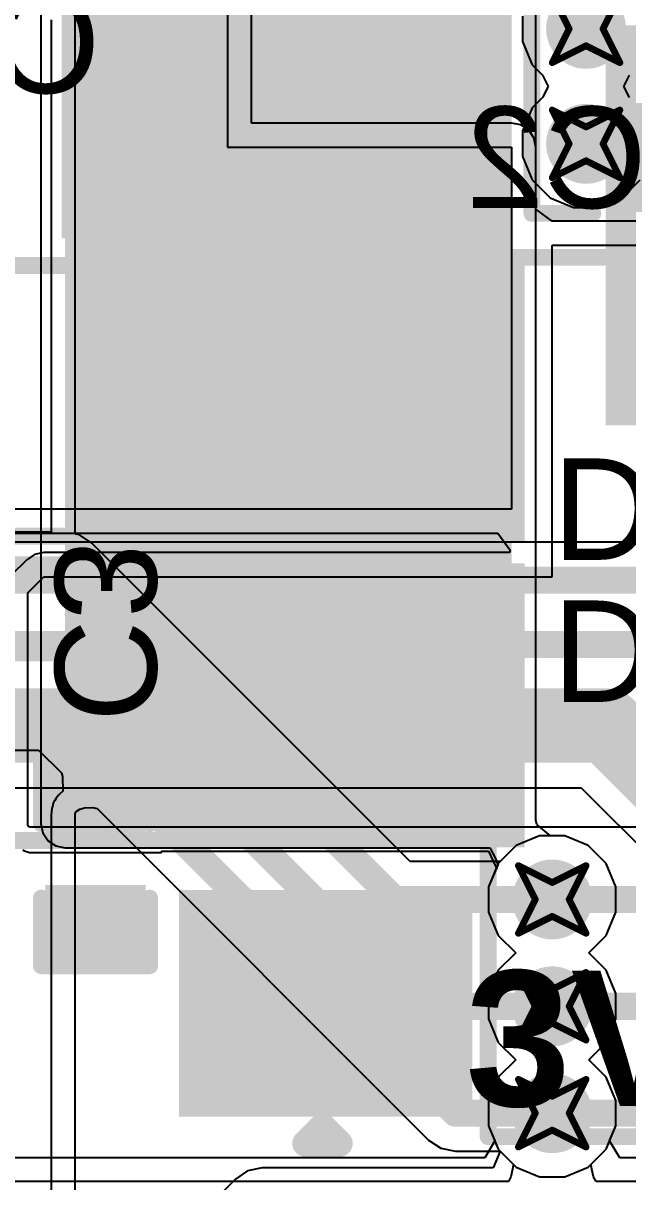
# Model space of a CAD drawing. Header units: inches. Extents: x -6 to 430, y 0 to 90.
# Drawn here: x 35.09 to 39.63, y 34.49 to 43.19 of the extents above; entities that cross this region are included whole.
import ezdxf

# ---------------------------------------------------------------- set-up
doc = ezdxf.new("R2010")
doc.units = ezdxf.units.IN
for name, color, linetype in [('Bottom Layer', 5, 'Continuous'), ('Bottom Overlay', 54, 'Continuous'), ('Bottom Paste', 16, 'Continuous'), ('Bottom Solder', 6, 'Continuous'), ('Drill Drawing', 1, 'Continuous'), ('Layer 1', 16, 'Continuous'), ('Layer 2', 76, 'Continuous'), ('Top Layer', 1, 'Continuous'), ('Top Overlay', 2, 'Continuous'), ('Top Paste', 8, 'Continuous'), ('Top Solder', 216, 'Continuous'), ('Via Holes', 16, 'Continuous')]:
    doc.layers.add(name, color=color, linetype=linetype)
doc.styles.add('Arial', font='', dxfattribs={"height": 0.2})
doc.styles.add('Arial_Bold', font='', dxfattribs={"height": 0.2})
doc.styles.get('Arial').set_extended_font_data('Arial')
doc.styles.get('Arial_Bold').set_extended_font_data('Arial', bold=True)

msp = doc.modelspace()

# ---------------------------------------------------------------- hatches: boundary and pattern name
at = {"layer": 'Bottom Layer'}
h = msp.add_hatch(color=5, dxfattribs=at)
edge = h.paths.add_edge_path()
edge.add_arc((39.316, 43.1464), 0.3, 0, 360)
for points in [[(36.0394, 42.5495), (36.0394, 43.1845), (36.4966, 43.1845), (36.4966, 42.5495)], [(36.9792, 42.5495), (36.9792, 43.1845), (37.4364, 43.1845), (37.4364, 42.5495)], [(36.3602, 39.6786), (36.3602, 41.1786), (38.3602, 41.1786), (38.3602, 39.6786)], [(36.3602, 37.3786), (36.3602, 38.8786), (38.3602, 38.8786), (38.3602, 37.3786)], [(35.3155, 37.5965), (35.9505, 37.5965), (35.9505, 37.1393), (35.3155, 37.1393)], [(35.3155, 36.6567), (35.9505, 36.6567), (35.9505, 36.1995), (35.3155, 36.1995)], [(36.3602, 35.0786), (36.3602, 36.5786), (38.3602, 36.5786), (38.3602, 35.0786)]]:
    msp.add_hatch(color=5, dxfattribs=at).paths.add_polyline_path(points)
h = msp.add_hatch(color=5, dxfattribs=at)
edge = h.paths.add_edge_path()
edge.add_arc((39.316, 42.2828), 0.3, 0, 360)
h = msp.add_hatch(color=5, dxfattribs=at)
edge = h.paths.add_edge_path()
edge.add_arc((39.062, 36.6084), 0.3, 0, 360)
h = msp.add_hatch(color=5, dxfattribs=at)
edge = h.paths.add_edge_path()
edge.add_arc((39.062, 35.8058), 0.3, 0, 360)
h = msp.add_hatch(color=5, dxfattribs=at)
edge = h.paths.add_edge_path()
edge.add_arc((39.062, 35.0032), 0.3, 0, 360)
at = {"layer": 'Bottom Paste'}
for points in [[(36.0394, 42.5495), (36.0394, 43.1845), (36.4966, 43.1845), (36.4966, 42.5495)], [(36.9792, 42.5495), (36.9792, 43.1845), (37.4364, 43.1845), (37.4364, 42.5495)], [(36.3602, 39.6786), (36.3602, 41.1786), (38.3602, 41.1786), (38.3602, 39.6786)], [(36.3602, 37.3786), (36.3602, 38.8786), (38.3602, 38.8786), (38.3602, 37.3786)], [(35.3155, 37.5965), (35.9505, 37.5965), (35.9505, 37.1393), (35.3155, 37.1393)], [(35.3155, 36.6567), (35.9505, 36.6567), (35.9505, 36.1995), (35.3155, 36.1995)], [(36.3602, 35.0786), (36.3602, 36.5786), (38.3602, 36.5786), (38.3602, 35.0786)]]:
    msp.add_hatch(color=16, dxfattribs=at).paths.add_polyline_path(points)
at = {"layer": 'Bottom Solder'}
for points in [[(35.9794, 42.4895), (35.9794, 43.2445), (36.5566, 43.2445), (36.5566, 42.4895)], [(36.9192, 42.4895), (36.9192, 43.2445), (37.4964, 43.2445), (37.4964, 42.4895)], [(36.2586, 39.577), (36.2586, 41.2802), (38.4618, 41.2802), (38.4618, 39.577)], [(36.2586, 37.277), (36.2586, 38.9802), (38.4618, 38.9802), (38.4618, 37.277)], [(35.2555, 37.6565), (36.0105, 37.6565), (36.0105, 37.0793), (35.2555, 37.0793)], [(35.2555, 36.7167), (36.0105, 36.7167), (36.0105, 36.1395), (35.2555, 36.1395)], [(36.2586, 34.977), (36.2586, 36.6802), (38.4618, 36.6802), (38.4618, 34.977)]]:
    msp.add_hatch(color=6, dxfattribs=at).paths.add_polyline_path(points)
at = {"layer": 'Layer 1'}
h = msp.add_hatch(color=16, dxfattribs=at)
edge = h.paths.add_edge_path()
edge.add_arc((39.316, 43.1464), 0.3, 0, 360)
h = msp.add_hatch(color=16, dxfattribs=at)
edge = h.paths.add_edge_path()
edge.add_arc((39.316, 42.2828), 0.3, 0, 360)
h = msp.add_hatch(color=16, dxfattribs=at)
edge = h.paths.add_edge_path()
edge.add_arc((39.062, 36.6084), 0.3, 0, 360)
h = msp.add_hatch(color=16, dxfattribs=at)
edge = h.paths.add_edge_path()
edge.add_arc((39.062, 35.8058), 0.3, 0, 360)
h = msp.add_hatch(color=16, dxfattribs=at)
edge = h.paths.add_edge_path()
edge.add_arc((39.062, 35.0032), 0.3, 0, 360)
at = {"layer": 'Layer 2'}
h = msp.add_hatch(color=76, dxfattribs=at)
edge = h.paths.add_edge_path()
edge.add_arc((39.316, 43.1464), 0.3, 0, 360)
h = msp.add_hatch(color=76, dxfattribs=at)
edge = h.paths.add_edge_path()
edge.add_arc((39.316, 42.2828), 0.3, 0, 360)
h = msp.add_hatch(color=76, dxfattribs=at)
edge = h.paths.add_edge_path()
edge.add_arc((39.062, 36.6084), 0.3, 0, 360)
h = msp.add_hatch(color=76, dxfattribs=at)
edge = h.paths.add_edge_path()
edge.add_arc((39.062, 35.8058), 0.3, 0, 360)
h = msp.add_hatch(color=76, dxfattribs=at)
edge = h.paths.add_edge_path()
edge.add_arc((39.062, 35.0032), 0.3, 0, 360)
at = {"layer": 'Top Layer'}
for points in [[(35.4044, 37.1774), (38.7572, 37.1774), (38.7572, 43.4258), (35.4044, 43.4258)], [(38.5796, 43.4026), (38.5796, 41.6226), (35.4296, 41.6226), (35.4296, 43.4026)], [(41.9638, 40.2706), (39.5638, 40.2706), (39.5638, 43.0706), (41.9638, 43.0706)], [(36.2539, 41.0524), (37.6539, 41.0524), (37.6539, 39.6524), (36.2539, 39.6524)], [(36.2538, 38.7664), (37.6538, 38.7664), (37.6538, 37.3664), (36.2538, 37.3664)]]:
    msp.add_hatch(color=1, dxfattribs=at).paths.add_polyline_path(points)
h = msp.add_hatch(color=1, dxfattribs=at)
edge = h.paths.add_edge_path()
edge.add_arc((39.316, 43.1464), 0.3, 0, 360)
h = msp.add_hatch(color=1, dxfattribs=at)
edge = h.paths.add_edge_path()
edge.add_arc((39.316, 42.2828), 0.3, 0, 360)
h = msp.add_hatch(color=1, dxfattribs=at)
edge = h.paths.add_edge_path()
edge.add_arc((39.062, 36.6084), 0.3, 0, 360)
h = msp.add_hatch(color=1, dxfattribs=at)
edge = h.paths.add_edge_path()
edge.add_arc((39.062, 35.8058), 0.3, 0, 360)
h = msp.add_hatch(color=1, dxfattribs=at)
edge = h.paths.add_edge_path()
edge.add_arc((39.062, 35.0032), 0.3, 0, 360)
at = {"layer": 'Top Overlay'}
for points in [[(37.8398, 41.4192), (36.1888, 41.4192), (36.1888, 41.1144), (37.8398, 41.1144)], [(38.8558, 41.4192), (37.7128, 41.4192), (37.7128, 39.2856), (38.8558, 39.2856)], [(37.8398, 39.5904), (36.1888, 39.5904), (36.1888, 39.2856), (37.8398, 39.2856)], [(37.8398, 39.1332), (36.1888, 39.1332), (36.1888, 38.8284), (37.8398, 38.8284)], [(38.8558, 39.1332), (37.7128, 39.1332), (37.7128, 36.9996), (38.8558, 36.9996)], [(37.8398, 37.3044), (36.1888, 37.3044), (36.1888, 36.9996), (37.8398, 36.9996)]]:
    msp.add_hatch(color=2, dxfattribs=at).paths.add_polyline_path(points)
at = {"layer": 'Top Paste'}
for points in [[(38.5796, 43.4026), (38.5796, 41.6226), (35.4296, 41.6226), (35.4296, 43.4026)], [(41.9638, 40.2706), (39.5638, 40.2706), (39.5638, 43.0706), (41.9638, 43.0706)], [(36.2539, 41.0524), (37.6539, 41.0524), (37.6539, 39.6524), (36.2539, 39.6524)], [(36.2538, 38.7664), (37.6538, 38.7664), (37.6538, 37.3664), (36.2538, 37.3664)]]:
    msp.add_hatch(color=8, dxfattribs=at).paths.add_polyline_path(points)
at = {"layer": 'Top Solder'}
for points in [[(38.6296, 43.4526), (38.6296, 41.5726), (35.3796, 41.5726), (35.3796, 43.4526)], [(42.0654, 40.169), (39.4622, 40.169), (39.4622, 43.1722), (42.0654, 43.1722)], [(36.1523, 41.154), (37.7555, 41.154), (37.7555, 39.5508), (36.1523, 39.5508)], [(36.1522, 38.868), (37.7554, 38.868), (37.7554, 37.2648), (36.1522, 37.2648)]]:
    msp.add_hatch(color=216, dxfattribs=at).paths.add_polyline_path(points)
at = {"layer": 'Via Holes'}
h = msp.add_hatch(color=7, dxfattribs=at)
edge = h.paths.add_edge_path()
edge.add_arc((39.316, 43.1464), 0.15, 0, 360)
h = msp.add_hatch(color=7, dxfattribs=at)
edge = h.paths.add_edge_path()
edge.add_arc((39.316, 42.2828), 0.15, 0, 360)
h = msp.add_hatch(color=7, dxfattribs=at)
edge = h.paths.add_edge_path()
edge.add_arc((39.062, 36.6084), 0.15, 0, 360)
h = msp.add_hatch(color=7, dxfattribs=at)
edge = h.paths.add_edge_path()
edge.add_arc((39.062, 35.8058), 0.15, 0, 360)
h = msp.add_hatch(color=7, dxfattribs=at)
edge = h.paths.add_edge_path()
edge.add_arc((39.062, 35.0032), 0.15, 0, 360)

# ---------------------------------------------------------------- linework, layer by layer
at = {"layer": 'Bottom Layer'}
for p, q in [((36.6236, 49.741), (36.6236, 42.2574)), ((36.8049, 42.4387), (36.8049, 44.8016)), ((38.7572, 42.4387), (36.8049, 42.4387)), ((38.8266, 42.4249), (38.7572, 42.4387)), ((38.8854, 42.3856), (38.8266, 42.4249)), ((38.9247, 42.3268), (38.8854, 42.3856)), ((38.9385, 42.2574), (38.9247, 42.3268)), ((36.6236, 42.2574), (38.7572, 42.2574)), ((38.7572, 42.2574), (38.7572, 39.5396)), ((38.9385, 41.7932), (38.9385, 42.2574)), ((39.062, 41.7021), (38.9385, 41.7932)), ((42.0677, 41.7021), (39.062, 41.7021)), ((39.062, 39.0316), (39.062, 41.5208)), ((39.062, 41.5208), (44.741, 41.5208)), ((38.7572, 39.5396), (31.9754, 39.5396)), ((31.9754, 39.3583), (38.6546, 39.3583)), ((38.6546, 39.3583), (38.7465, 39.2313)), ((35.1164, 39.1598), (34.9968, 39.0402)), ((35.1752, 39.1991), (35.1164, 39.1598)), ((35.2446, 39.2129), (35.1752, 39.1991)), ((38.7404, 39.2129), (35.2446, 39.2129)), ((38.7465, 39.2313), (38.7404, 39.2129)), ((35.125, 38.912), (35.2446, 39.0316)), ((35.2446, 39.0316), (38.7404, 39.0316)), ((38.7404, 39.0316), (39.062, 39.0316)), ((35.125, 37.1699), (35.125, 38.912)), ((35.128, 37.155), (35.125, 37.1699)), ((35.1429, 37.152), (35.128, 37.155)), ((41.729, 37.152), (35.1429, 37.152)), ((35.0836, 36.9809), (35.0926, 36.9772)), ((35.0926, 36.9772), (35.1377, 36.9615)), ((35.1377, 36.9615), (35.1377, 36.9615)), ((35.1377, 36.9615), (36.1283, 36.9615)), ((36.1283, 36.9615), (36.1283, 36.9707)), ((36.1283, 36.9707), (38.5827, 36.9707)), ((38.5827, 36.9707), (38.6423, 36.8437)), ((38.6423, 36.8437), (38.5842, 36.7034)), ((38.5842, 36.7034), (38.5842, 36.5134)), ((38.5842, 36.5134), (38.6569, 36.3378)), ((38.6569, 36.3378), (38.7876, 36.2071)), ((38.7876, 36.2071), (38.6569, 36.0765)), ((38.6569, 36.0765), (38.5842, 35.9008)), ((38.5842, 35.9008), (38.5842, 35.7108)), ((38.5842, 35.7108), (38.6569, 35.5351)), ((38.6569, 35.5351), (38.7876, 35.4045)), ((38.7876, 35.4045), (38.6569, 35.2739)), ((38.6569, 35.2739), (38.5842, 35.0982)), ((38.5842, 35.0982), (38.5842, 34.9082)), ((38.5842, 34.9082), (38.6569, 34.7325)), ((38.6704, 34.7191), (38.6178, 34.5921)), ((38.6569, 34.7325), (38.6704, 34.7191)), ((36.7752, 34.5704), (36.6828, 34.5086)), ((36.8842, 34.5921), (36.7752, 34.5704)), ((38.6178, 34.5921), (36.8842, 34.5921)), ((36.8842, 34.5921), (36.8842, 34.5921)), ((36.6828, 34.5086), (35.8875, 33.7134))]:
    msp.add_line(p, q, dxfattribs=at)
for points in [[(39.062, 36.6084, 0.2032, 0.2032, 0), (39.0621, 36.6085, 0.2032, 0.2032, 0)], [(39.0621, 36.6085, 0.2032, 0.2032, 0), (41.7899, 36.6085, 0.2032, 0.2032, 0)], [(39.062, 35.8058, 0.2032, 0.2032, 0), (41.9101, 35.8058, 0.2032, 0.2032, 0)], [(39.062, 35.0032, 0.2032, 0.2032, 0), (39.0621, 35.0033, 0.2032, 0.2032, 0)], [(39.0621, 35.0033, 0.2032, 0.2032, 0), (42.0301, 35.0033, 0.2032, 0.2032, 0)]]:
    msp.add_lwpolyline(points, format="xyseb", dxfattribs=at)
for points in [[(39.0112, 36.6084, 0.1016, 0.1016, 1), (39.1128, 36.6084, 0.1016, 0.1016, 1)], [(39.0113, 36.6085, 0.1016, 0.1016, 1), (39.1129, 36.6085, 0.1016, 0.1016, 1)], [(39.0113, 36.6085, 0.1016, 0.1016, 1), (39.1129, 36.6085, 0.1016, 0.1016, 1)], [(39.0112, 35.8058, 0.1016, 0.1016, 1), (39.1128, 35.8058, 0.1016, 0.1016, 1)], [(39.0112, 35.0032, 0.1016, 0.1016, 1), (39.1128, 35.0032, 0.1016, 0.1016, 1)], [(39.0113, 35.0033, 0.1016, 0.1016, 1), (39.1129, 35.0033, 0.1016, 0.1016, 1)], [(39.0113, 35.0033, 0.1016, 0.1016, 1), (39.1129, 35.0033, 0.1016, 0.1016, 1)]]:
    msp.add_lwpolyline(points, format="xyseb", close=True, dxfattribs=at)
at = {"layer": 'Bottom Overlay'}
for points in [[(35.9505, 42.4606, 0.127, 0.127, 0), (35.9505, 43.2734, 0.127, 0.127, 0)], [(37.5253, 42.4606, 0.127, 0.127, 0), (37.5253, 43.2734, 0.127, 0.127, 0)], [(35.9505, 42.4606, 0.127, 0.127, 0), (36.4585, 42.4606, 0.127, 0.127, 0)], [(37.0173, 42.4606, 0.127, 0.127, 0), (37.5253, 42.4606, 0.127, 0.127, 0)], [(38.5814, 41.4306, 0.127, 0.127, 0), (42.2136, 41.4306, 0.127, 0.127, 0)], [(38.5814, 34.8266, 0.127, 0.127, 0), (38.5814, 41.4306, 0.127, 0.127, 0)], [(35.2266, 37.1774, 0.127, 0.127, 0), (35.2266, 37.6854, 0.127, 0.127, 0)], [(35.2266, 37.6854, 0.127, 0.127, 0), (36.0394, 37.6854, 0.127, 0.127, 0)], [(36.0394, 37.1774, 0.127, 0.127, 0), (36.0394, 37.6854, 0.127, 0.127, 0)], [(35.2266, 36.1106, 0.127, 0.127, 0), (35.2266, 36.6186, 0.127, 0.127, 0)], [(36.0394, 36.1106, 0.127, 0.127, 0), (36.0394, 36.6186, 0.127, 0.127, 0)], [(35.2266, 36.1106, 0.127, 0.127, 0), (36.0394, 36.1106, 0.127, 0.127, 0)], [(37.2098, 34.7758, 0.2, 0.2, 0), (37.3368, 34.9028, 0.2, 0.2, 0)], [(37.3368, 34.9028, 0.2, 0.2, 0), (37.4638, 34.7758, 0.2, 0.2, 0)], [(37.2098, 34.7758, 0.2, 0.2, 0), (37.4638, 34.7758, 0.2, 0.2, 0)], [(38.5814, 34.8266, 0.127, 0.127, 0), (42.2136, 34.8266, 0.127, 0.127, 0)]]:
    msp.add_lwpolyline(points, format="xyseb", dxfattribs=at)
for points in [[(35.9187, 42.4606, 0.0635, 0.0635, 1), (35.9822, 42.4606, 0.0635, 0.0635, 1)], [(35.9187, 42.4606, 0.0635, 0.0635, 1), (35.9822, 42.4606, 0.0635, 0.0635, 1)], [(36.4267, 42.4606, 0.0635, 0.0635, 1), (36.4902, 42.4606, 0.0635, 0.0635, 1)], [(36.9855, 42.4606, 0.0635, 0.0635, 1), (37.049, 42.4606, 0.0635, 0.0635, 1)], [(37.4935, 42.4606, 0.0635, 0.0635, 1), (37.557, 42.4606, 0.0635, 0.0635, 1)], [(37.4935, 42.4606, 0.0635, 0.0635, 1), (37.557, 42.4606, 0.0635, 0.0635, 1)], [(38.5496, 41.4306, 0.0635, 0.0635, 1), (38.6131, 41.4306, 0.0635, 0.0635, 1)], [(38.5496, 41.4306, 0.0635, 0.0635, 1), (38.6131, 41.4306, 0.0635, 0.0635, 1)], [(35.1948, 37.6854, 0.0635, 0.0635, 1), (35.2583, 37.6854, 0.0635, 0.0635, 1)], [(35.1948, 37.6854, 0.0635, 0.0635, 1), (35.2583, 37.6854, 0.0635, 0.0635, 1)], [(36.0076, 37.6854, 0.0635, 0.0635, 1), (36.0711, 37.6854, 0.0635, 0.0635, 1)], [(36.0076, 37.6854, 0.0635, 0.0635, 1), (36.0711, 37.6854, 0.0635, 0.0635, 1)], [(35.1948, 37.1774, 0.0635, 0.0635, 1), (35.2583, 37.1774, 0.0635, 0.0635, 1)], [(36.0076, 37.1774, 0.0635, 0.0635, 1), (36.0711, 37.1774, 0.0635, 0.0635, 1)], [(35.1948, 36.6186, 0.0635, 0.0635, 1), (35.2583, 36.6186, 0.0635, 0.0635, 1)], [(36.0076, 36.6186, 0.0635, 0.0635, 1), (36.0711, 36.6186, 0.0635, 0.0635, 1)], [(35.1948, 36.1106, 0.0635, 0.0635, 1), (35.2583, 36.1106, 0.0635, 0.0635, 1)], [(35.1948, 36.1106, 0.0635, 0.0635, 1), (35.2583, 36.1106, 0.0635, 0.0635, 1)], [(36.0076, 36.1106, 0.0635, 0.0635, 1), (36.0711, 36.1106, 0.0635, 0.0635, 1)], [(36.0076, 36.1106, 0.0635, 0.0635, 1), (36.0711, 36.1106, 0.0635, 0.0635, 1)], [(37.2868, 34.9028, 0.1, 0.1, 1), (37.3868, 34.9028, 0.1, 0.1, 1)], [(37.2868, 34.9028, 0.1, 0.1, 1), (37.3868, 34.9028, 0.1, 0.1, 1)], [(37.1598, 34.7758, 0.1, 0.1, 1), (37.2598, 34.7758, 0.1, 0.1, 1)], [(37.1598, 34.7758, 0.1, 0.1, 1), (37.2598, 34.7758, 0.1, 0.1, 1)], [(37.4138, 34.7758, 0.1, 0.1, 1), (37.5138, 34.7758, 0.1, 0.1, 1)], [(37.4138, 34.7758, 0.1, 0.1, 1), (37.5138, 34.7758, 0.1, 0.1, 1)], [(38.5496, 34.8266, 0.0635, 0.0635, 1), (38.6131, 34.8266, 0.0635, 0.0635, 1)], [(38.5496, 34.8266, 0.0635, 0.0635, 1), (38.6131, 34.8266, 0.0635, 0.0635, 1)]]:
    msp.add_lwpolyline(points, format="xyseb", close=True, dxfattribs=at)
at = {"layer": 'Drill Drawing'}
for points in [[(39.062, 43.4004, 0.0508, 0.0508, 0), (39.189, 43.1464, 0.0508, 0.0508, 0)], [(39.443, 43.1464, 0.0508, 0.0508, 0), (39.57, 43.4004, 0.0508, 0.0508, 0)], [(39.062, 42.8924, 0.0508, 0.0508, 0), (39.189, 43.1464, 0.0508, 0.0508, 0)], [(39.443, 43.1464, 0.0508, 0.0508, 0), (39.57, 42.8924, 0.0508, 0.0508, 0)], [(39.062, 42.8924, 0.0508, 0.0508, 0), (39.316, 43.0194, 0.0508, 0.0508, 0)], [(39.316, 43.0194, 0.0508, 0.0508, 0), (39.57, 42.8924, 0.0508, 0.0508, 0)], [(39.062, 42.5368, 0.0508, 0.0508, 0), (39.316, 42.4098, 0.0508, 0.0508, 0)], [(39.062, 42.5368, 0.0508, 0.0508, 0), (39.189, 42.2828, 0.0508, 0.0508, 0)], [(39.316, 42.4098, 0.0508, 0.0508, 0), (39.57, 42.5368, 0.0508, 0.0508, 0)], [(39.443, 42.2828, 0.0508, 0.0508, 0), (39.57, 42.5368, 0.0508, 0.0508, 0)], [(39.062, 42.0288, 0.0508, 0.0508, 0), (39.189, 42.2828, 0.0508, 0.0508, 0)], [(39.443, 42.2828, 0.0508, 0.0508, 0), (39.57, 42.0288, 0.0508, 0.0508, 0)], [(39.062, 42.0288, 0.0508, 0.0508, 0), (39.316, 42.1558, 0.0508, 0.0508, 0)], [(39.316, 42.1558, 0.0508, 0.0508, 0), (39.57, 42.0288, 0.0508, 0.0508, 0)], [(38.808, 36.8624, 0.0508, 0.0508, 0), (39.062, 36.7354, 0.0508, 0.0508, 0)], [(38.808, 36.8624, 0.0508, 0.0508, 0), (38.935, 36.6084, 0.0508, 0.0508, 0)], [(39.062, 36.7354, 0.0508, 0.0508, 0), (39.316, 36.8624, 0.0508, 0.0508, 0)], [(39.189, 36.6084, 0.0508, 0.0508, 0), (39.316, 36.8624, 0.0508, 0.0508, 0)], [(38.808, 36.3544, 0.0508, 0.0508, 0), (38.935, 36.6084, 0.0508, 0.0508, 0)], [(39.189, 36.6084, 0.0508, 0.0508, 0), (39.316, 36.3544, 0.0508, 0.0508, 0)], [(38.808, 36.3544, 0.0508, 0.0508, 0), (39.062, 36.4814, 0.0508, 0.0508, 0)], [(39.062, 36.4814, 0.0508, 0.0508, 0), (39.316, 36.3544, 0.0508, 0.0508, 0)], [(38.808, 36.0598, 0.0508, 0.0508, 0), (39.062, 35.9328, 0.0508, 0.0508, 0)], [(38.808, 36.0598, 0.0508, 0.0508, 0), (38.935, 35.8058, 0.0508, 0.0508, 0)], [(39.062, 35.9328, 0.0508, 0.0508, 0), (39.316, 36.0598, 0.0508, 0.0508, 0)], [(39.189, 35.8058, 0.0508, 0.0508, 0), (39.316, 36.0598, 0.0508, 0.0508, 0)], [(38.808, 35.5518, 0.0508, 0.0508, 0), (38.935, 35.8058, 0.0508, 0.0508, 0)], [(39.189, 35.8058, 0.0508, 0.0508, 0), (39.316, 35.5518, 0.0508, 0.0508, 0)], [(38.808, 35.5518, 0.0508, 0.0508, 0), (39.062, 35.6788, 0.0508, 0.0508, 0)], [(39.062, 35.6788, 0.0508, 0.0508, 0), (39.316, 35.5518, 0.0508, 0.0508, 0)], [(38.808, 35.2572, 0.0508, 0.0508, 0), (39.062, 35.1302, 0.0508, 0.0508, 0)], [(38.808, 35.2572, 0.0508, 0.0508, 0), (38.935, 35.0032, 0.0508, 0.0508, 0)], [(39.062, 35.1302, 0.0508, 0.0508, 0), (39.316, 35.2572, 0.0508, 0.0508, 0)], [(39.189, 35.0032, 0.0508, 0.0508, 0), (39.316, 35.2572, 0.0508, 0.0508, 0)], [(38.808, 34.7492, 0.0508, 0.0508, 0), (38.935, 35.0032, 0.0508, 0.0508, 0)], [(39.189, 35.0032, 0.0508, 0.0508, 0), (39.316, 34.7492, 0.0508, 0.0508, 0)], [(38.808, 34.7492, 0.0508, 0.0508, 0), (39.062, 34.8762, 0.0508, 0.0508, 0)], [(39.062, 34.8762, 0.0508, 0.0508, 0), (39.316, 34.7492, 0.0508, 0.0508, 0)]]:
    msp.add_lwpolyline(points, format="xyseb", dxfattribs=at)
for points in [[(39.1763, 43.1464, 0.0254, 0.0254, 1), (39.2017, 43.1464, 0.0254, 0.0254, 1)], [(39.1763, 43.1464, 0.0254, 0.0254, 1), (39.2017, 43.1464, 0.0254, 0.0254, 1)], [(39.4303, 43.1464, 0.0254, 0.0254, 1), (39.4557, 43.1464, 0.0254, 0.0254, 1)], [(39.4303, 43.1464, 0.0254, 0.0254, 1), (39.4557, 43.1464, 0.0254, 0.0254, 1)], [(39.3033, 43.0194, 0.0254, 0.0254, 1), (39.3287, 43.0194, 0.0254, 0.0254, 1)], [(39.3033, 43.0194, 0.0254, 0.0254, 1), (39.3287, 43.0194, 0.0254, 0.0254, 1)], [(39.0493, 42.8924, 0.0254, 0.0254, 1), (39.0747, 42.8924, 0.0254, 0.0254, 1)], [(39.0493, 42.8924, 0.0254, 0.0254, 1), (39.0747, 42.8924, 0.0254, 0.0254, 1)], [(39.5573, 42.8924, 0.0254, 0.0254, 1), (39.5827, 42.8924, 0.0254, 0.0254, 1)], [(39.5573, 42.8924, 0.0254, 0.0254, 1), (39.5827, 42.8924, 0.0254, 0.0254, 1)], [(39.0493, 42.5368, 0.0254, 0.0254, 1), (39.0747, 42.5368, 0.0254, 0.0254, 1)], [(39.0493, 42.5368, 0.0254, 0.0254, 1), (39.0747, 42.5368, 0.0254, 0.0254, 1)], [(39.5573, 42.5368, 0.0254, 0.0254, 1), (39.5827, 42.5368, 0.0254, 0.0254, 1)], [(39.5573, 42.5368, 0.0254, 0.0254, 1), (39.5827, 42.5368, 0.0254, 0.0254, 1)], [(39.3033, 42.4098, 0.0254, 0.0254, 1), (39.3287, 42.4098, 0.0254, 0.0254, 1)], [(39.3033, 42.4098, 0.0254, 0.0254, 1), (39.3287, 42.4098, 0.0254, 0.0254, 1)], [(39.1763, 42.2828, 0.0254, 0.0254, 1), (39.2017, 42.2828, 0.0254, 0.0254, 1)], [(39.1763, 42.2828, 0.0254, 0.0254, 1), (39.2017, 42.2828, 0.0254, 0.0254, 1)], [(39.4303, 42.2828, 0.0254, 0.0254, 1), (39.4557, 42.2828, 0.0254, 0.0254, 1)], [(39.4303, 42.2828, 0.0254, 0.0254, 1), (39.4557, 42.2828, 0.0254, 0.0254, 1)], [(39.3033, 42.1558, 0.0254, 0.0254, 1), (39.3287, 42.1558, 0.0254, 0.0254, 1)], [(39.3033, 42.1558, 0.0254, 0.0254, 1), (39.3287, 42.1558, 0.0254, 0.0254, 1)], [(39.0493, 42.0288, 0.0254, 0.0254, 1), (39.0747, 42.0288, 0.0254, 0.0254, 1)], [(39.0493, 42.0288, 0.0254, 0.0254, 1), (39.0747, 42.0288, 0.0254, 0.0254, 1)], [(39.5573, 42.0288, 0.0254, 0.0254, 1), (39.5827, 42.0288, 0.0254, 0.0254, 1)], [(39.5573, 42.0288, 0.0254, 0.0254, 1), (39.5827, 42.0288, 0.0254, 0.0254, 1)], [(38.7953, 36.8624, 0.0254, 0.0254, 1), (38.8207, 36.8624, 0.0254, 0.0254, 1)], [(38.7953, 36.8624, 0.0254, 0.0254, 1), (38.8207, 36.8624, 0.0254, 0.0254, 1)], [(39.3033, 36.8624, 0.0254, 0.0254, 1), (39.3287, 36.8624, 0.0254, 0.0254, 1)], [(39.3033, 36.8624, 0.0254, 0.0254, 1), (39.3287, 36.8624, 0.0254, 0.0254, 1)], [(39.0493, 36.7354, 0.0254, 0.0254, 1), (39.0747, 36.7354, 0.0254, 0.0254, 1)], [(39.0493, 36.7354, 0.0254, 0.0254, 1), (39.0747, 36.7354, 0.0254, 0.0254, 1)], [(38.9223, 36.6084, 0.0254, 0.0254, 1), (38.9477, 36.6084, 0.0254, 0.0254, 1)], [(38.9223, 36.6084, 0.0254, 0.0254, 1), (38.9477, 36.6084, 0.0254, 0.0254, 1)], [(39.1763, 36.6084, 0.0254, 0.0254, 1), (39.2017, 36.6084, 0.0254, 0.0254, 1)], [(39.1763, 36.6084, 0.0254, 0.0254, 1), (39.2017, 36.6084, 0.0254, 0.0254, 1)], [(39.0493, 36.4814, 0.0254, 0.0254, 1), (39.0747, 36.4814, 0.0254, 0.0254, 1)], [(39.0493, 36.4814, 0.0254, 0.0254, 1), (39.0747, 36.4814, 0.0254, 0.0254, 1)], [(38.7953, 36.3544, 0.0254, 0.0254, 1), (38.8207, 36.3544, 0.0254, 0.0254, 1)], [(38.7953, 36.3544, 0.0254, 0.0254, 1), (38.8207, 36.3544, 0.0254, 0.0254, 1)], [(39.3033, 36.3544, 0.0254, 0.0254, 1), (39.3287, 36.3544, 0.0254, 0.0254, 1)], [(39.3033, 36.3544, 0.0254, 0.0254, 1), (39.3287, 36.3544, 0.0254, 0.0254, 1)], [(38.7953, 36.0598, 0.0254, 0.0254, 1), (38.8207, 36.0598, 0.0254, 0.0254, 1)], [(38.7953, 36.0598, 0.0254, 0.0254, 1), (38.8207, 36.0598, 0.0254, 0.0254, 1)], [(39.3033, 36.0598, 0.0254, 0.0254, 1), (39.3287, 36.0598, 0.0254, 0.0254, 1)], [(39.3033, 36.0598, 0.0254, 0.0254, 1), (39.3287, 36.0598, 0.0254, 0.0254, 1)], [(39.0493, 35.9328, 0.0254, 0.0254, 1), (39.0747, 35.9328, 0.0254, 0.0254, 1)], [(39.0493, 35.9328, 0.0254, 0.0254, 1), (39.0747, 35.9328, 0.0254, 0.0254, 1)], [(38.9223, 35.8058, 0.0254, 0.0254, 1), (38.9477, 35.8058, 0.0254, 0.0254, 1)], [(38.9223, 35.8058, 0.0254, 0.0254, 1), (38.9477, 35.8058, 0.0254, 0.0254, 1)], [(39.1763, 35.8058, 0.0254, 0.0254, 1), (39.2017, 35.8058, 0.0254, 0.0254, 1)], [(39.1763, 35.8058, 0.0254, 0.0254, 1), (39.2017, 35.8058, 0.0254, 0.0254, 1)], [(39.0493, 35.6788, 0.0254, 0.0254, 1), (39.0747, 35.6788, 0.0254, 0.0254, 1)], [(39.0493, 35.6788, 0.0254, 0.0254, 1), (39.0747, 35.6788, 0.0254, 0.0254, 1)], [(38.7953, 35.5518, 0.0254, 0.0254, 1), (38.8207, 35.5518, 0.0254, 0.0254, 1)], [(38.7953, 35.5518, 0.0254, 0.0254, 1), (38.8207, 35.5518, 0.0254, 0.0254, 1)], [(39.3033, 35.5518, 0.0254, 0.0254, 1), (39.3287, 35.5518, 0.0254, 0.0254, 1)], [(39.3033, 35.5518, 0.0254, 0.0254, 1), (39.3287, 35.5518, 0.0254, 0.0254, 1)], [(38.7953, 35.2572, 0.0254, 0.0254, 1), (38.8207, 35.2572, 0.0254, 0.0254, 1)], [(38.7953, 35.2572, 0.0254, 0.0254, 1), (38.8207, 35.2572, 0.0254, 0.0254, 1)], [(39.3033, 35.2572, 0.0254, 0.0254, 1), (39.3287, 35.2572, 0.0254, 0.0254, 1)], [(39.3033, 35.2572, 0.0254, 0.0254, 1), (39.3287, 35.2572, 0.0254, 0.0254, 1)], [(39.0493, 35.1302, 0.0254, 0.0254, 1), (39.0747, 35.1302, 0.0254, 0.0254, 1)], [(39.0493, 35.1302, 0.0254, 0.0254, 1), (39.0747, 35.1302, 0.0254, 0.0254, 1)], [(38.9223, 35.0032, 0.0254, 0.0254, 1), (38.9477, 35.0032, 0.0254, 0.0254, 1)], [(38.9223, 35.0032, 0.0254, 0.0254, 1), (38.9477, 35.0032, 0.0254, 0.0254, 1)], [(39.1763, 35.0032, 0.0254, 0.0254, 1), (39.2017, 35.0032, 0.0254, 0.0254, 1)], [(39.1763, 35.0032, 0.0254, 0.0254, 1), (39.2017, 35.0032, 0.0254, 0.0254, 1)], [(39.0493, 34.8762, 0.0254, 0.0254, 1), (39.0747, 34.8762, 0.0254, 0.0254, 1)], [(39.0493, 34.8762, 0.0254, 0.0254, 1), (39.0747, 34.8762, 0.0254, 0.0254, 1)], [(38.7953, 34.7492, 0.0254, 0.0254, 1), (38.8207, 34.7492, 0.0254, 0.0254, 1)], [(38.7953, 34.7492, 0.0254, 0.0254, 1), (38.8207, 34.7492, 0.0254, 0.0254, 1)], [(39.3033, 34.7492, 0.0254, 0.0254, 1), (39.3287, 34.7492, 0.0254, 0.0254, 1)], [(39.3033, 34.7492, 0.0254, 0.0254, 1), (39.3287, 34.7492, 0.0254, 0.0254, 1)]]:
    msp.add_lwpolyline(points, format="xyseb", close=True, dxfattribs=at)
at = {"layer": 'Layer 1'}
for p, q in [((40.3828, 39.2911), (31.188, 39.2911)), ((32.4799, 37.4478), (39.2786, 37.4478)), ((39.2786, 37.4478), (41.9404, 34.786)), ((38.967, 37.0862), (38.7913, 37.0135)), ((39.157, 37.0862), (38.967, 37.0862)), ((39.3327, 37.0135), (39.157, 37.0862)), ((38.7913, 37.0135), (38.6569, 36.8791)), ((39.4671, 36.8791), (39.3327, 37.0135)), ((38.6569, 36.8791), (38.5842, 36.7034)), ((39.5398, 36.7034), (39.4671, 36.8791)), ((38.5842, 36.7034), (38.5842, 36.5134)), ((39.5398, 36.5134), (39.5398, 36.7034)), ((38.5842, 36.5134), (38.6569, 36.3378)), ((39.4671, 36.3378), (39.5398, 36.5134)), ((38.6569, 36.3378), (38.7876, 36.2071)), ((39.3364, 36.2071), (39.4671, 36.3378)), ((38.7876, 36.2071), (38.6569, 36.0765)), ((39.4671, 36.0765), (39.3364, 36.2071)), ((38.6569, 36.0765), (38.5842, 35.9008)), ((39.5398, 35.9008), (39.4671, 36.0765)), ((38.5842, 35.9008), (38.5842, 35.7108)), ((39.5398, 35.7108), (39.5398, 35.9008)), ((38.5842, 35.7108), (38.6569, 35.5351)), ((39.4671, 35.5351), (39.5398, 35.7108)), ((38.6569, 35.5351), (38.7876, 35.4045)), ((39.3364, 35.4045), (39.4671, 35.5351)), ((38.7876, 35.4045), (38.6569, 35.2739)), ((39.4671, 35.2739), (39.3364, 35.4045)), ((38.6569, 35.2739), (38.5842, 35.0982)), ((39.5398, 35.0982), (39.4671, 35.2739)), ((38.5842, 35.0982), (38.5842, 34.9082)), ((39.5398, 34.9082), (39.5398, 35.0982)), ((38.5842, 34.9082), (38.631, 34.7953)), ((39.493, 34.7953), (39.5398, 34.9082)), ((38.631, 34.7953), (38.5553, 34.6683)), ((39.5687, 34.6683), (39.493, 34.7953)), ((38.5553, 34.6683), (33.7534, 34.6683)), ((41.8786, 34.6683), (39.5687, 34.6683))]:
    msp.add_line(p, q, dxfattribs=at)
for points in [[(31.188, 39.0062, 0.2032, 0.2032, 0), (40.3828, 39.0062, 0.2032, 0.2032, 0)], [(34.0074, 38.5236, 0.2032, 0.2032, 0), (40.1829, 38.5236, 0.2032, 0.2032, 0)], [(32.2868, 37.914, 0.5588, 0.5588, 0), (39.4717, 37.914, 0.5588, 0.5588, 0)], [(39.4717, 37.914, 0.5588, 0.5588, 0), (43.2784, 34.1073, 0.5588, 0.5588, 0)]]:
    msp.add_lwpolyline(points, format="xyseb", dxfattribs=at)
msp.add_lwpolyline([(39.332, 37.914, 0.2794, 0.2794, 1), (39.6114, 37.914, 0.2794, 0.2794, 1)], format="xyseb", close=True, dxfattribs=at)
msp.add_lwpolyline([(39.332, 37.914, 0.2794, 0.2794, 1), (39.6114, 37.914, 0.2794, 0.2794, 1)], format="xyseb", close=True, dxfattribs=at)
at = {"layer": 'Layer 2'}
for p, q in [((35.4806, 39.3521), (35.4806, 43.865)), ((35.2993, 43.2136), (35.2993, 39.3673)), ((38.8382, 43.2414), (38.8382, 43.0514)), ((38.8382, 43.0514), (38.9109, 42.8757)), ((38.9109, 42.8757), (38.9891, 42.7976)), ((38.9891, 42.7976), (39.0316, 42.7146)), ((39.6004, 42.7146), (39.6429, 42.7976)), ((39.0316, 42.7146), (38.9891, 42.6316)), ((39.6429, 42.6316), (39.6004, 42.7146)), ((38.9109, 42.5535), (38.8382, 42.3778)), ((38.9891, 42.6316), (38.9109, 42.5535)), ((38.8382, 42.3778), (38.8382, 42.1878)), ((38.8382, 42.1878), (38.9109, 42.0121)), ((38.9109, 42.0121), (39.0453, 41.8777)), ((39.5867, 41.8777), (39.7211, 42.0121)), ((39.0453, 41.8777), (39.221, 41.805)), ((39.411, 41.805), (39.5867, 41.8777)), ((39.221, 41.805), (39.411, 41.805)), ((35.2993, 39.3673), (30.8778, 39.3673)), ((35.5134, 39.3456), (35.4806, 39.3521)), ((35.6058, 39.2838), (35.5134, 39.3456)), ((37.9964, 36.8933), (35.6058, 39.2838)), ((31.687, 37.7307), (35.2048, 37.7307)), ((35.2048, 37.7307), (35.3765, 37.559)), ((35.3765, 37.559), (35.385, 37.5307)), ((35.385, 37.5307), (35.3865, 37.4225)), ((35.3865, 37.4225), (35.3605, 37.3954)), ((35.3161, 37.3322), (35.3132, 37.3178)), ((35.3174, 37.3342), (35.3161, 37.3322)), ((35.3179, 37.3366), (35.3174, 37.3342)), ((35.3286, 37.3517), (35.3179, 37.3366)), ((35.334, 37.3648), (35.3286, 37.3517)), ((35.3368, 37.369), (35.334, 37.3648)), ((35.3482, 37.3804), (35.3368, 37.369)), ((35.3553, 37.391), (35.3482, 37.3804)), ((35.3566, 37.3923), (35.3553, 37.391)), ((35.3579, 37.3932), (35.3566, 37.3923)), ((35.3587, 37.3943), (35.3579, 37.3932)), ((35.3605, 37.3954), (35.3587, 37.3943)), ((35.3025, 37.2644), (35.2993, 37.2483)), ((35.2993, 37.2483), (35.2993, 33.7631)), ((35.3034, 37.2722), (35.3023, 37.2676)), ((35.3023, 37.2676), (35.3023, 37.2658)), ((35.3023, 37.2658), (35.3025, 37.2644)), ((35.3038, 37.2883), (35.3034, 37.2722)), ((35.3067, 37.301), (35.3038, 37.2883)), ((35.3124, 37.3138), (35.3067, 37.301)), ((35.3131, 37.3177), (35.3124, 37.3138)), ((35.3132, 37.3178), (35.3131, 37.3177)), ((35.4806, 37.2483), (35.4835, 37.2611)), ((35.4806, 33.7631), (35.4806, 37.2483)), ((35.4835, 37.2629), (35.4848, 37.2641)), ((35.4835, 37.2611), (35.4835, 37.2629)), ((35.4848, 37.2641), (35.4876, 37.2683)), ((35.4876, 37.2683), (35.5144, 37.2863)), ((35.5144, 37.2863), (35.5503, 37.2953)), ((35.5503, 37.2953), (35.6096, 37.2987)), ((35.6096, 37.2987), (35.6446, 37.2909)), ((35.6446, 37.2909), (38.1337, 34.8018)), ((38.967, 37.0862), (38.7913, 37.0135)), ((39.157, 37.0862), (38.967, 37.0862)), ((39.3327, 37.0135), (39.157, 37.0862)), ((38.7913, 37.0135), (38.6712, 36.8933)), ((39.4671, 36.8791), (39.3327, 37.0135)), ((38.6712, 36.8933), (37.9964, 36.8933)), ((39.5398, 36.7034), (39.4671, 36.8791)), ((39.5398, 36.5134), (39.5398, 36.7034)), ((39.4671, 36.3378), (39.5398, 36.5134)), ((39.3364, 36.2071), (39.4671, 36.3378)), ((39.4671, 36.0765), (39.3364, 36.2071)), ((39.5398, 35.9008), (39.4671, 36.0765)), ((39.5398, 35.7108), (39.5398, 35.9008)), ((39.4671, 35.5351), (39.5398, 35.7108)), ((39.3364, 35.4045), (39.4671, 35.5351)), ((39.4671, 35.2739), (39.3364, 35.4045)), ((39.5398, 35.0982), (39.4671, 35.2739)), ((39.5398, 34.9082), (39.5398, 35.0982)), ((39.4671, 34.7325), (39.5398, 34.9082)), ((38.1337, 34.8018), (38.2262, 34.74)), ((38.2262, 34.74), (38.3352, 34.7183)), ((39.3327, 34.5981), (39.4671, 34.7325)), ((38.3352, 34.7183), (38.3352, 34.7183)), ((38.3352, 34.7183), (38.6712, 34.7183)), ((38.6712, 34.7183), (38.7913, 34.5981)), ((38.7913, 34.5981), (38.967, 34.5254)), ((39.157, 34.5254), (39.3327, 34.5981)), ((38.967, 34.5254), (39.157, 34.5254))]:
    msp.add_line(p, q, dxfattribs=at)
for points in [[(30.8778, 39.0824, 0.2032, 0.2032, 0), (35.4044, 39.0824, 0.2032, 0.2032, 0)], [(35.4044, 39.0824, 0.2032, 0.2032, 0), (37.8784, 36.6084, 0.2032, 0.2032, 0)], [(31.1626, 38.4982, 0.2032, 0.2032, 0), (35.379, 38.4982, 0.2032, 0.2032, 0)], [(35.379, 38.4982, 0.2032, 0.2032, 0), (38.0714, 35.8058, 0.2032, 0.2032, 0)], [(31.569, 38.0156, 0.2032, 0.2032, 0), (35.3228, 38.0156, 0.2032, 0.2032, 0)], [(35.3228, 38.0156, 0.2032, 0.2032, 0), (38.3352, 35.0032, 0.2032, 0.2032, 0)], [(37.8784, 36.6084, 0.2032, 0.2032, 0), (39.062, 36.6084, 0.2032, 0.2032, 0)], [(38.0714, 35.8058, 0.2032, 0.2032, 0), (39.062, 35.8058, 0.2032, 0.2032, 0)], [(38.3352, 35.0032, 0.2032, 0.2032, 0), (39.062, 35.0032, 0.2032, 0.2032, 0)]]:
    msp.add_lwpolyline(points, format="xyseb", dxfattribs=at)
for points in [[(35.3536, 39.0824, 0.1016, 0.1016, 1), (35.4552, 39.0824, 0.1016, 0.1016, 1)], [(35.3536, 39.0824, 0.1016, 0.1016, 1), (35.4552, 39.0824, 0.1016, 0.1016, 1)], [(35.3282, 38.4982, 0.1016, 0.1016, 1), (35.4298, 38.4982, 0.1016, 0.1016, 1)], [(35.3282, 38.4982, 0.1016, 0.1016, 1), (35.4298, 38.4982, 0.1016, 0.1016, 1)], [(35.272, 38.0156, 0.1016, 0.1016, 1), (35.3736, 38.0156, 0.1016, 0.1016, 1)], [(35.272, 38.0156, 0.1016, 0.1016, 1), (35.3736, 38.0156, 0.1016, 0.1016, 1)], [(37.8276, 36.6084, 0.1016, 0.1016, 1), (37.9292, 36.6084, 0.1016, 0.1016, 1)], [(37.8276, 36.6084, 0.1016, 0.1016, 1), (37.9292, 36.6084, 0.1016, 0.1016, 1)], [(39.0112, 36.6084, 0.1016, 0.1016, 1), (39.1128, 36.6084, 0.1016, 0.1016, 1)], [(38.0206, 35.8058, 0.1016, 0.1016, 1), (38.1222, 35.8058, 0.1016, 0.1016, 1)], [(38.0206, 35.8058, 0.1016, 0.1016, 1), (38.1222, 35.8058, 0.1016, 0.1016, 1)], [(39.0112, 35.8058, 0.1016, 0.1016, 1), (39.1128, 35.8058, 0.1016, 0.1016, 1)], [(38.2844, 35.0032, 0.1016, 0.1016, 1), (38.386, 35.0032, 0.1016, 0.1016, 1)], [(38.2844, 35.0032, 0.1016, 0.1016, 1), (38.386, 35.0032, 0.1016, 0.1016, 1)], [(39.0112, 35.0032, 0.1016, 0.1016, 1), (39.1128, 35.0032, 0.1016, 0.1016, 1)]]:
    msp.add_lwpolyline(points, format="xyseb", close=True, dxfattribs=at)
at = {"layer": 'Top Layer'}
for p, q in [((35.2231, 43.4258), (35.2231, 37.1774)), ((38.9385, 37.2035), (38.9385, 43.4258)), ((35.2231, 37.1774), (35.2369, 37.108)), ((38.9464, 37.1709), (38.9385, 37.2035)), ((39.0498, 37.0862), (38.9464, 37.1709)), ((35.2369, 37.108), (35.2762, 37.0492)), ((39.157, 37.0862), (39.0498, 37.0862)), ((39.3327, 37.0135), (39.157, 37.0862)), ((35.2762, 37.0492), (35.335, 37.0099)), ((35.335, 37.0099), (35.4044, 36.9961)), ((35.4044, 36.9961), (38.5944, 36.9961)), ((38.5944, 36.9961), (38.6346, 36.9209)), ((39.4671, 36.8791), (39.3327, 37.0135)), ((38.6346, 36.9209), (38.6528, 36.8691)), ((38.6528, 36.8691), (38.5842, 36.7034)), ((39.5398, 36.7034), (39.4671, 36.8791)), ((38.5842, 36.7034), (38.5842, 36.5134)), ((39.5398, 36.5134), (39.5398, 36.7034)), ((38.5842, 36.5134), (38.6569, 36.3378)), ((39.4671, 36.3378), (39.5398, 36.5134)), ((38.6569, 36.3378), (38.7876, 36.2071)), ((39.3364, 36.2071), (39.4671, 36.3378)), ((38.7876, 36.2071), (38.6569, 36.0765)), ((39.4671, 36.0765), (39.3364, 36.2071)), ((38.6569, 36.0765), (38.5842, 35.9008)), ((39.5398, 35.9008), (39.4671, 36.0765)), ((38.5842, 35.9008), (38.5842, 35.7108)), ((39.5398, 35.7108), (39.5398, 35.9008)), ((38.5842, 35.7108), (38.6569, 35.5351)), ((39.4671, 35.5351), (39.5398, 35.7108)), ((38.6569, 35.5351), (38.7876, 35.4045)), ((39.3364, 35.4045), (39.4671, 35.5351)), ((38.7876, 35.4045), (38.6569, 35.2739)), ((39.4671, 35.2739), (39.3364, 35.4045)), ((38.6569, 35.2739), (38.5842, 35.0982)), ((39.5398, 35.0982), (39.4671, 35.2739)), ((38.5842, 35.0982), (38.5842, 34.9082)), ((39.5398, 34.9082), (39.5398, 35.0982)), ((38.5842, 34.9082), (38.6569, 34.7325)), ((39.4671, 34.7325), (39.5398, 34.9082)), ((38.6569, 34.7325), (38.772, 34.6175)), ((39.352, 34.6175), (39.4671, 34.7325)), ((38.772, 34.6175), (38.7523, 34.526)), ((39.3717, 34.526), (39.352, 34.6175)), ((38.7331, 34.4905), (31.0538, 34.4905)), ((38.7523, 34.526), (38.7331, 34.4905)), ((39.3909, 34.4905), (39.3717, 34.526)), ((42.8212, 34.4905), (39.3909, 34.4905))]:
    msp.add_line(p, q, dxfattribs=at)
at = {"layer": 'Top Overlay'}
for points in [[(38.9096, 41.7608, 0.127, 0.127, 0), (38.9096, 46.5614, 0.127, 0.127, 0)], [(38.9096, 41.7608, 0.127, 0.127, 0), (39.3668, 41.7608, 0.127, 0.127, 0)], [(34.4109, 41.3684, 0.127, 0.127, 0), (36.8239, 41.3684, 0.127, 0.127, 0)], [(34.0553, 39.3364, 0.127, 0.127, 0), (37.8399, 39.3364, 0.127, 0.127, 0)], [(34.4108, 39.0824, 0.127, 0.127, 0), (36.8238, 39.0824, 0.127, 0.127, 0)], [(34.0552, 37.0504, 0.127, 0.127, 0), (37.8398, 37.0504, 0.127, 0.127, 0)]]:
    msp.add_lwpolyline(points, format="xyseb", dxfattribs=at)
for points in [[(38.8778, 41.7608, 0.0635, 0.0635, 1), (38.9413, 41.7608, 0.0635, 0.0635, 1)], [(38.8778, 41.7608, 0.0635, 0.0635, 1), (38.9413, 41.7608, 0.0635, 0.0635, 1)], [(39.335, 41.7608, 0.0635, 0.0635, 1), (39.3985, 41.7608, 0.0635, 0.0635, 1)], [(36.7922, 41.3684, 0.0635, 0.0635, 1), (36.8557, 41.3684, 0.0635, 0.0635, 1)], [(37.8082, 39.3364, 0.0635, 0.0635, 1), (37.8717, 39.3364, 0.0635, 0.0635, 1)], [(36.792, 39.0824, 0.0635, 0.0635, 1), (36.8555, 39.0824, 0.0635, 0.0635, 1)], [(37.808, 37.0504, 0.0635, 0.0635, 1), (37.8715, 37.0504, 0.0635, 0.0635, 1)]]:
    msp.add_lwpolyline(points, format="xyseb", close=True, dxfattribs=at)

# ---------------------------------------------------------------- texts
at = {"layer": 'Bottom Overlay', "style": 'Arial', "text_generation_flag": 2}
for s, p in [('C6', (35.6711, 42.6638)), ('C2', (39.773, 41.8003))]:
    msp.add_text(s, height=0.762, dxfattribs=at).set_placement(p)
msp.add_text('C3', height=0.762, rotation=270, dxfattribs=at).set_placement((35.3283, 37.9396))
at = {"layer": 'Top Overlay', "style": 'Arial'}
for s, p in [('D3', (39.0624, 39.1587)), ('D1', (39.0624, 38.0919))]:
    msp.add_text(s, height=0.762, dxfattribs=at).set_placement(p)
at = {"layer": 'Top Overlay', "style": 'Arial_Bold'}
msp.add_text('3V3', height=1.016, rotation=360, dxfattribs=at).set_placement((38.4109, 35.0576))

doc.saveas('drawing.dxf')
